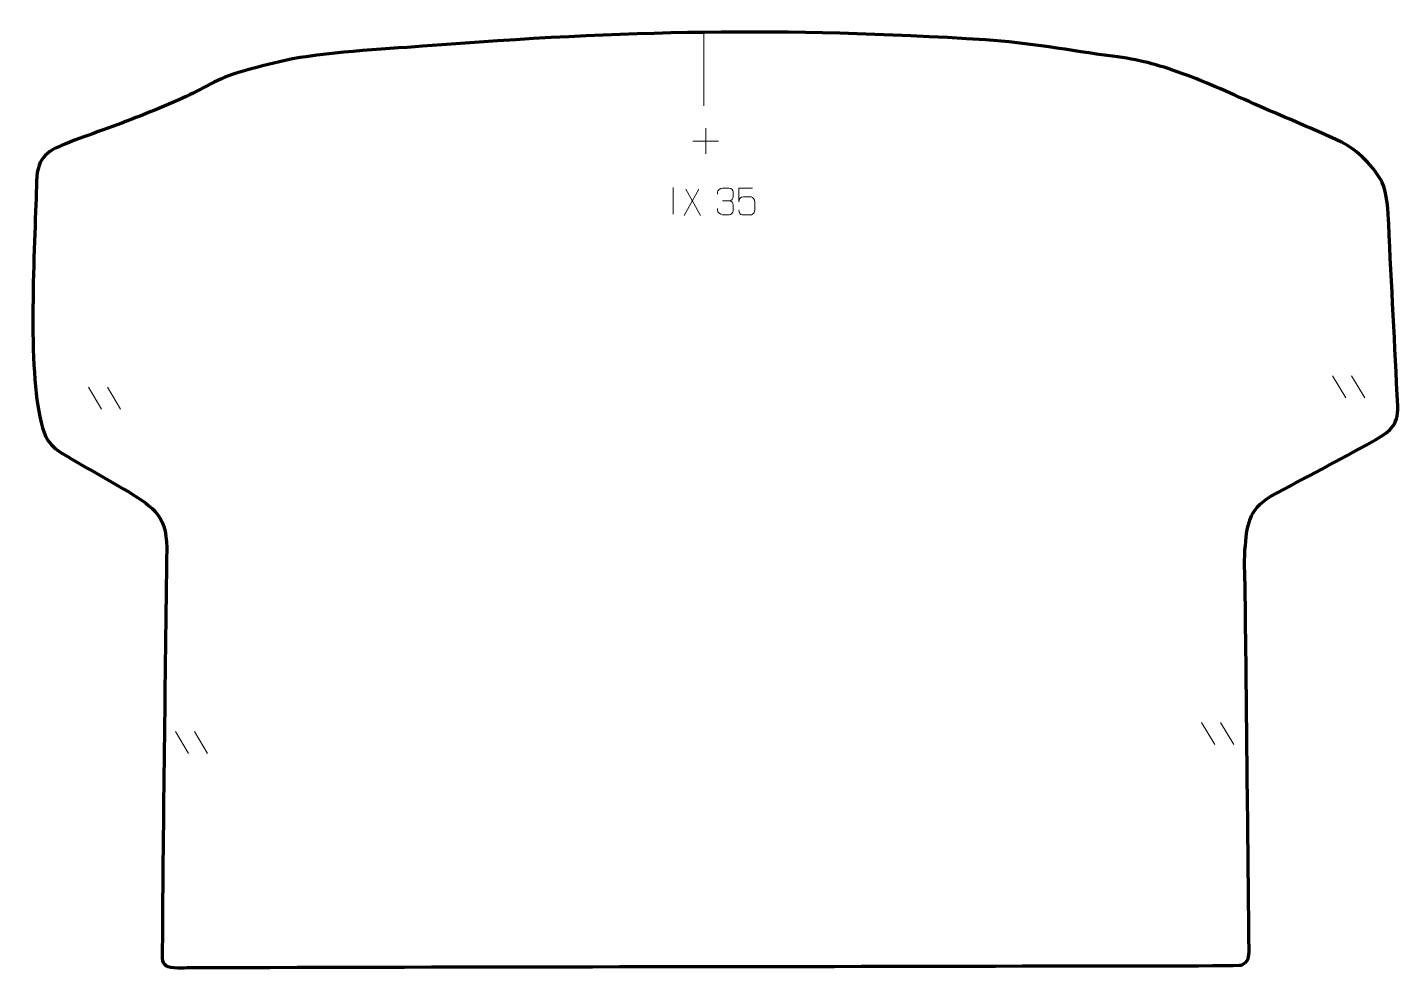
# Model space of a CAD drawing. Header units: millimetres. Extents: x 1084 to 2368, y -139 to 743.
import ezdxf

# ---------------------------------------------------------------- set-up
doc = ezdxf.new("R2010")
doc.units = ezdxf.units.MM
doc.header["$MEASUREMENT"] = 0
doc.layers.add('layer 2', color=7, linetype='Continuous')

msp = doc.modelspace()

# ---------------------------------------------------------------- linework, layer by layer
at = {"layer": 'layer 2', "color": 242, "lineweight": 158}
msp.add_open_spline([(1159.4574, 648.3041), (1182.3785, 656.7613), (1207.1662, 666.4048), (1229.4123, 676.4007), (1229.4123, 676.4007), (1247.3044, 684.5357), (1263.9798, 695.7458), (1283.0618, 700.9739), (1283.0618, 700.9739), (1296.8086, 704.7051), (1311.7595, 708.7846), (1325.6155, 711.8261), (1325.6155, 711.8261), (1360.3687, 719.4546), (1417.9271, 722.3079), (1454.2084, 725.1264), (1454.2084, 725.1264), (1647.7049, 740.1581), (1788.9768, 742.7681), (1981.5091, 731.172), (1981.5091, 731.172), (2020.9734, 728.5323), (2061.081, 720.9613), (2100.445, 715.8309), (2100.445, 715.8309), (2125.971, 712.5041), (2141.3687, 708.3111), (2165.5354, 699.749), (2165.5354, 699.749), (2189.4913, 691.2345), (2213.9417, 679.6287), (2237.3433, 669.3342), (2237.3433, 669.3342), (2263.2388, 657.9465), (2289.5264, 647.1313), (2315.1555, 635.199), (2315.1555, 635.199), (2329.65, 628.4508), (2346.0729, 611.643), (2353.1415, 597.3677), (2353.1415, 597.3677), (2357.4873, 588.5909), (2358.8728, 569.0341), (2359.309, 558.6632), (2359.309, 558.6632), (2361.7025, 501.7497), (2365.1079, 444.895), (2367.6411, 387.9977), (2367.6411, 387.9977), (2368.474, 369.2911), (2359.2684, 363.3923), (2344.0449, 354.8357), (2344.0449, 354.8357), (2312.7639, 337.2537), (2280.3913, 320.714), (2248.8091, 303.5239), (2248.8091, 303.5239), (2227.8023, 291.1414), (2226.3365, 275.623), (2224.6111, 253.1445), (2224.6111, 253.1445), (2223.6239, 240.2829), (2224.7863, 223.9756), (2224.9187, 210.6568), (2224.9187, 210.6568), (2226.0189, 100.0903), (2227.3701, -10.4879), (2228.3811, -121.0517), (2228.3811, -121.0517), (2228.4445, -127.9764), (2228.3623, -132.1572), (2221.3961, -135.7007), (2221.3961, -135.7007), (2219.7258, -136.5503), (2052.1058, -136.4398), (2041.2316, -136.4648), (2041.2316, -136.4648), (1772.8563, -137.0803), (1504.4536, -137.1943), (1236.0851, -137.998), (1236.0851, -137.998), (1231.4555, -138.0119), (1217.5969, -138.9555), (1213.969, -136.3215), (1213.969, -136.3215), (1209.0629, -132.7594), (1210.359, -126.4304), (1210.3965, -121.0151), (1210.3965, -121.0151), (1211.2675, 4.3936), (1213.0343, 129.8211), (1214.6053, 255.2244), (1214.6053, 255.2244), (1214.564, 287.1611), (1199.0702, 295.3418), (1174.4452, 310.2655), (1174.4452, 310.2655), (1154.8141, 322.0803), (1134.2014, 332.9762), (1114.8457, 344.9801), (1114.8457, 344.9801), (1100.6349, 354.2227), (1099.3915, 362.6084), (1095.8219, 378.1442), (1095.8219, 378.1442), (1084.1026, 429.1494), (1091.285, 546.0845), (1092.6997, 599.0209), (1092.6997, 599.0209), (1093.327, 622.4927), (1103.4838, 627.173), (1123.7647, 635.3246), (1123.7647, 635.3246), (1135.5014, 640.042), (1147.5764, 643.9583), (1159.4574, 648.3041)], degree=3, knots=[0, 0, 0, 0, 0.033333333, 0.033333333, 0.033333333, 0.033333333, 0.066666667, 0.066666667, 0.066666667, 0.066666667, 0.1, 0.1, 0.1, 0.1, 0.133333333, 0.133333333, 0.133333333, 0.133333333, 0.166666667, 0.166666667, 0.166666667, 0.166666667, 0.2, 0.2, 0.2, 0.2, 0.233333333, 0.233333333, 0.233333333, 0.233333333, 0.266666667, 0.266666667, 0.266666667, 0.266666667, 0.3, 0.3, 0.3, 0.3, 0.333333333, 0.333333333, 0.333333333, 0.333333333, 0.366666667, 0.366666667, 0.366666667, 0.366666667, 0.4, 0.4, 0.4, 0.4, 0.433333333, 0.433333333, 0.433333333, 0.433333333, 0.466666667, 0.466666667, 0.466666667, 0.466666667, 0.5, 0.5, 0.5, 0.5, 0.533333333, 0.533333333, 0.533333333, 0.533333333, 0.566666667, 0.566666667, 0.566666667, 0.566666667, 0.6, 0.6, 0.6, 0.6, 0.633333333, 0.633333333, 0.633333333, 0.633333333, 0.666666667, 0.666666667, 0.666666667, 0.666666667, 0.7, 0.7, 0.7, 0.7, 0.733333333, 0.733333333, 0.733333333, 0.733333333, 0.766666667, 0.766666667, 0.766666667, 0.766666667, 0.8, 0.8, 0.8, 0.8, 0.833333333, 0.833333333, 0.833333333, 0.833333333, 0.866666667, 0.866666667, 0.866666667, 0.866666667, 0.9, 0.9, 0.9, 0.9, 0.933333333, 0.933333333, 0.933333333, 0.933333333, 1, 1, 1, 1], dxfattribs=at)
at = {"layer": 'layer 2', "color": 250, "lineweight": 9}
for points in [[(1717.6558, 736.613), (1717.6558, 736.613), (1717.6558, 669.3831), (1717.6558, 669.3831)], [(1719.4485, 648.2607), (1719.4485, 648.2607), (1719.4485, 624.2828), (1719.4485, 624.2828)], [(1707.4596, 636.2717), (1707.4596, 636.2717), (1731.4375, 636.2717), (1731.4375, 636.2717)], [(1688.9256, 592.7127), (1688.9256, 592.7127), (1688.9256, 567.7386), (1688.9256, 567.7386)], [(1713.0758, 591.3687), (1713.0758, 591.3687), (1699.3352, 566.4729), (1699.3352, 566.4729)], [(1700.7898, 591.3687), (1700.7898, 591.3687), (1714.5304, 566.4152), (1714.5304, 566.4152)], [(1735.2347, 580.2932), (1735.2347, 580.2932), (1741.4311, 580.2932), (1741.4311, 580.2932)], [(2306.7308, 416.3998), (2306.7308, 416.3998), (2319.0951, 395.8555), (2319.0951, 395.8555)], [(2324.4607, 416.3998), (2324.4607, 416.3998), (2336.825, 395.8555), (2336.825, 395.8555)], [(1141.2437, 405.8163), (1141.2437, 405.8163), (1153.608, 385.272), (1153.608, 385.272)], [(1158.9736, 405.8163), (1158.9736, 405.8163), (1171.3379, 385.272), (1171.3379, 385.272)], [(2183.9643, 91.4913), (2183.9643, 91.4913), (2196.3286, 70.947), (2196.3286, 70.947)], [(2201.6942, 91.4913), (2201.6942, 91.4913), (2214.0585, 70.947), (2214.0585, 70.947)], [(1222.7355, 83.0246), (1222.7355, 83.0246), (1235.0998, 62.4803), (1235.0998, 62.4803)], [(1240.4654, 83.0246), (1240.4654, 83.0246), (1252.8297, 62.4803), (1252.8297, 62.4803)]]:
    msp.add_open_spline(points, degree=3, dxfattribs=at)
for points, knots in [([(1730.525, 586.5384), (1730.525, 586.5384), (1730.525, 588.3956), (1730.525, 588.3956), (1730.525, 588.3956), (1730.5107, 590.1375), (1733.1752, 592.2556), (1735.2343, 592.2329), (1735.2343, 592.2329), (1737.2984, 592.2329), (1739.3624, 592.2329), (1741.4261, 592.2329), (1741.4261, 592.2329), (1743.6206, 592.2417), (1745.2189, 590.3949), (1745.2633, 588.4828), (1745.2633, 588.4828), (1745.2629, 587.0477), (1745.2629, 585.6126), (1745.2633, 584.1771), (1745.2633, 584.1771), (1745.2147, 582.5236), (1743.6121, 580.2936), (1741.4138, 580.3036), (1741.4138, 580.3036), (1743.6175, 580.2924), (1745.2255, 578.4892), (1745.2795, 576.4297), (1745.2795, 576.4297), (1745.2791, 574.645), (1745.2791, 572.8603), (1745.2795, 571.0752), (1745.2795, 571.0752), (1745.2896, 569.0138), (1743.2347, 567.2507), (1741.4138, 567.2588), (1741.4138, 567.2588), (1739.3485, 567.2591), (1737.2833, 567.2591), (1735.2177, 567.2588), (1735.2177, 567.2588), (1733.0491, 567.2703), (1730.5181, 569.6705), (1730.4995, 571.1323), (1730.4995, 571.1323), (1730.4995, 571.1323), (1730.4995, 573.0409), (1730.4995, 573.0409)], [0, 0, 0, 0, 0.076923077, 0.076923077, 0.076923077, 0.076923077, 0.153846154, 0.153846154, 0.153846154, 0.153846154, 0.230769231, 0.230769231, 0.230769231, 0.230769231, 0.307692308, 0.307692308, 0.307692308, 0.307692308, 0.384615385, 0.384615385, 0.384615385, 0.384615385, 0.461538462, 0.461538462, 0.461538462, 0.461538462, 0.538461538, 0.538461538, 0.538461538, 0.538461538, 0.615384615, 0.615384615, 0.615384615, 0.615384615, 0.692307692, 0.692307692, 0.692307692, 0.692307692, 0.769230769, 0.769230769, 0.769230769, 0.769230769, 0.846153846, 0.846153846, 0.846153846, 0.846153846, 1, 1, 1, 1]), ([(1763.2837, 592.2007), (1763.2837, 592.2007), (1750.432, 592.2007), (1750.432, 592.2007), (1750.432, 592.2007), (1750.4323, 587.9701), (1750.4323, 583.7392), (1750.432, 579.508), (1750.432, 579.508), (1750.4317, 582.8181), (1752.0627, 583.8899), (1754.8747, 583.9504), (1754.8747, 583.9504), (1757.3143, 583.9507), (1759.7538, 583.9507), (1762.193, 583.9504), (1762.193, 583.9504), (1763.8428, 583.9572), (1765.3177, 581.5767), (1765.3462, 579.508), (1765.3462, 579.508), (1765.3459, 576.9207), (1765.3459, 574.3331), (1765.3462, 571.7454), (1765.3462, 571.7454), (1765.3924, 569.786), (1763.893, 567.3497), (1762.2671, 567.2912), (1762.2671, 567.2912), (1760.3106, 567.2915), (1755.4156, 567.2915), (1753.4586, 567.2912), (1753.4586, 567.2912), (1751.6131, 567.2824), (1750.506, 569.2472), (1750.4852, 571.7983)], [0, 0, 0, 0, 0.1, 0.1, 0.1, 0.1, 0.2, 0.2, 0.2, 0.2, 0.3, 0.3, 0.3, 0.3, 0.4, 0.4, 0.4, 0.4, 0.5, 0.5, 0.5, 0.5, 0.6, 0.6, 0.6, 0.6, 0.7, 0.7, 0.7, 0.7, 0.8, 0.8, 0.8, 0.8, 1, 1, 1, 1])]:
    msp.add_open_spline(points, degree=3, knots=knots, dxfattribs=at)

doc.saveas('drawing.dxf')
